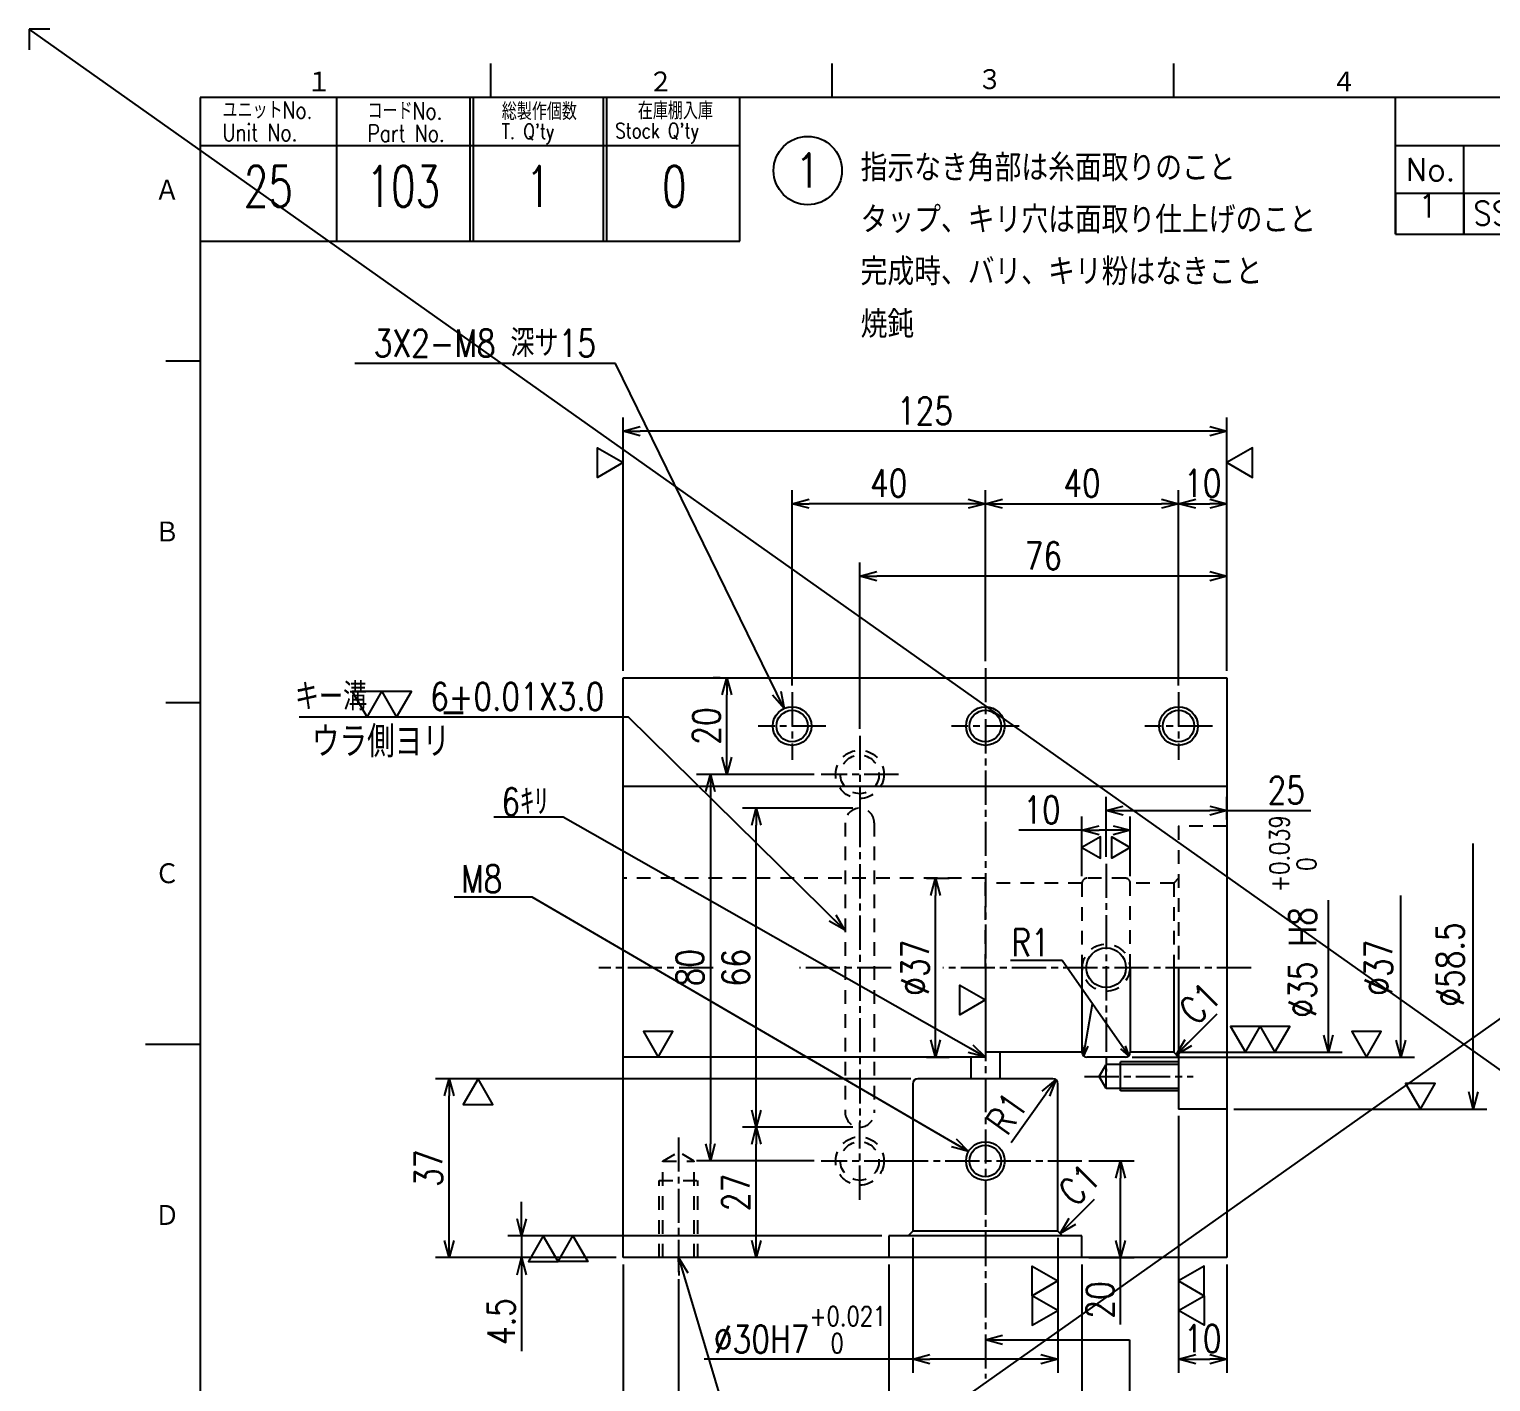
# Model space of a CAD drawing. Extents: x 0 to 1442, y 0 to 840.
# Drawn here: x 0 to 302.5, y 560.2 to 840 of the extents above; entities that cross this region are included whole.
import ezdxf
from ezdxf.enums import TextEntityAlignment as Align

# ---------------------------------------------------------------- set-up
doc = ezdxf.new("R2010")
doc.units = 0
doc.header["$LTSCALE"] = 1.4142
doc.linetypes.add('GEN7A', pattern=[7.5, 5, -0.75, 1, -0.75])
doc.linetypes.add('HIDDEN2', pattern=[3.5, 2, -1.5])
doc.layers.get('0').update_dxf_attribs({"linetype": 'CONTINUOUS'})
doc.layers.get('DEFPOINTS').update_dxf_attribs({"linetype": 'CONTINUOUS'})
for name, color, linetype in [('2', 5, 'CONTINUOUS'), ('4', 3, 'CONTINUOUS'), ('5', 3, 'CONTINUOUS'), ('6', 52, 'CONTINUOUS'), ('7A', 4, 'GEN7A'), ('8', 1, 'CONTINUOUS'), ('9', 3, 'HIDDEN2'), ('RAHM2', 1, 'CONTINUOUS'), ('RAHM3', 52, 'CONTINUOUS')]:
    doc.layers.add(name, color=color, linetype=linetype)
doc.styles.add('DIMENSION', font='monotxt.shx', dxfattribs={"bigfont": 'bigfont.shx'})
doc.styles.get("Standard").update_dxf_attribs({"font": 'romans.shx', "width": 0.8, "bigfont": 'extfont.shx'})
doc.dimstyles.new('GEN-ISO', dxfattribs={"dimscale": 1.41421, "dimtxt": 4, "dimasz": 2.5, "dimexe": 2, "dimexo": 1, "dimgap": 1, "dimtad": 3, "dimdec": 3, "dimrnd": 0.001, "dimdsep": 46, "dimtxsty": 'Standard', "dimblk": 'OPEN30', "dimcen": 0, "dimclrt": 52, "dimadec": 0, "dimazin": 0, "dimtp": 0.1, "dimtm": 0.1, "dimtfac": 0.6, "dimtdec": 3, "dimtmove": 0, "dimatfit": 3, "dimldrblk": 'OPEN30', "dimfxl": 1, "dimarcsym": 0})
doc.dimstyles.new('GEN-ISO$4', dxfattribs={"dimscale": 1.41421, "dimtxt": 4, "dimasz": 2.5, "dimexe": 2, "dimexo": 1, "dimgap": 1, "dimtad": 3, "dimdec": 3, "dimrnd": 0.001, "dimdsep": 46, "dimtxsty": 'Standard', "dimblk": 'OPEN30', "dimcen": 0, "dimclrt": 52, "dimadec": 0, "dimazin": 0, "dimtp": 0.1, "dimtm": 0.1, "dimtfac": 0.6, "dimtdec": 3, "dimtmove": 0, "dimatfit": 3, "dimldrblk": 'OPEN30', "dimfxl": 1, "dimarcsym": 0})

# ---------------------------------------------------------------- blocks, each defined once
blk = doc.blocks.new('1A3ﾌﾞﾋﾝ')
at = {"layer": 'RAHM2', "color": 5, "linetype": 'Continuous'}
for p, q in [((3, 297), (0, 297)), ((0, 297), (0, 294)), ((67.5, 292), (67.5, 287)), ((117.5, 292), (117.5, 287)), ((167.5, 292), (167.5, 287)), ((410, 287), (25, 287)), ((25, 287), (25, 10)), ((104, 266), (104, 287)), ((25, 266), (64.5, 266)), ((64.5, 266), (104, 266)), ((20, 248.5), (25, 248.5)), ((20, 198.5), (25, 198.5)), ((17, 148.5), (25, 148.5))]:
    blk.add_line(p, q, dxfattribs=at)
at = {"layer": 'RAHM2', "color": 7, "linetype": 'Continuous'}
for p, q in [((45, 287), (45, 266)), ((64.5, 287), (64.5, 266)), ((65, 287), (65, 266)), ((84, 287), (84, 266)), ((84.5, 287), (84.5, 266)), ((200, 267), (200, 287)), ((25, 280), (64.5, 280)), ((64.5, 280), (104, 280)), ((200, 280), (304, 280)), ((210, 267), (210, 280)), ((200, 273), (410, 273)), ((200, 267), (410, 267))]:
    blk.add_line(p, q, dxfattribs=at)
at = {"layer": 'RAHM2', "color": 5, "linetype": 'Continuous'}
blk.add_text('３', height=3.31, dxfattribs=at).set_placement((140.6, 289.58), align=Align.MIDDLE)
for s, p in [('１', (40.6, 287.58)), ('２', (90.6, 287.58)), ('４', (190.6, 287.58)), ('Ａ', (18.36, 271.74)), ('Ｂ', (18.36, 221.74)), ('Ｃ', (18.36, 171.74)), ('Ｄ', (18.36, 121.74))]:
    blk.add_text(s, height=3.31, dxfattribs=at).set_placement(p)
at = {"layer": 'RAHM2', "color": 7, "linetype": 'Continuous', "width": 0.8}
for s, height, p in [('ユニットNo.', 2.5, (28.29, 283.92)), ('コードNo.', 2.5, (49.52, 283.81)), ('総製作個数', 2.5, (69.17, 283.72)), ('在庫棚入庫', 2.5, (89.08, 283.82)), ('Unit No.', 2.5, (28.29, 280.64)), ('Part No.', 2.5, (49.52, 280.53)), ("T. Q'ty", 2.2, (69.17, 280.96)), ("Stock Q'ty", 2.2, (85.8, 281.06))]:
    blk.add_text(s, height=height, dxfattribs=at).set_placement(p)
at = {"layer": 'RAHM2', "color": 7, "linetype": 'Continuous'}
blk.add_text('No.', height=3.311, dxfattribs=at).set_placement((201.5, 274.82))
at = {"layer": 'RAHM2', "color": 5, "linetype": 'Continuous', "width": 0.7}
for tag, p in [('HEADER3', (35, 274.01)), ('HEADER4', (54.75, 274)), ('HEADER15', (74.49, 274)), ('HEADER16', (94.43, 274))]:
    blk.add_attdef(tag, text='', height=6, dxfattribs=at).set_placement(p, align=Align.MIDDLE)
at = {"layer": 'RAHM2', "color": 7, "linetype": 'Continuous'}
blk.add_attdef('HEADER5', text='', height=2.5, dxfattribs=at).set_placement((63.69, 267.1), align=Align.BOTTOM_RIGHT)
for tag, height, width, p in [('HEADER1', 5, 0.9, (359.12, 40.15)), ('HEADER7', 5, 0.8, (174.38, 35.8)), ('GEN-TITLE-SCA', 4, 0.85, (261.79, 35.85)), ('HEADER2', 6, 0.9, (358.89, 31.68)), ('HEADER11', 3.2, 0.63, (46.91, 19.38)), ('HEADER9', 3.33, 0.8, (71.4, 19.2)), ('HEADER10', 3.5, 0.8, (92.57, 19.22)), ('HEADER14', 3.31, 0.8, (126.54, 12.82))]:
    blk.add_attdef(tag, text='', height=height, dxfattribs=dict(at, width=width)).set_placement(p, align=Align.MIDDLE)
at = {"layer": 'RAHM2', "color": 7, "linetype": 'Continuous', "width": 0.8}
blk.add_attdef('GEN-TITLE-DAT', text='', height=3.5, dxfattribs=at).set_placement((275.35, 34.1), align=Align.BOTTOM_LEFT)
at = {"layer": 'RAHM2', "color": 5, "linetype": 'Continuous'}
blk.add_attdef('HEADER6', text='', height=5.8, dxfattribs=at).set_placement((207.09, 13.03), align=Align.BOTTOM_RIGHT)
at = {"layer": 'RAHM2', "color": 5, "linetype": 'Continuous', "style": 'DIMENSION', "width": 1.2}
for tag, p in [('HEADER13', (213.56, 11.75)), ('HEADER12', (247.26, 11.72)), ('GEN-TITLE-DWG', (316.79, 11.74))]:
    blk.add_attdef(tag, text='', height=7.02, dxfattribs=at).set_placement(p, align=Align.BOTTOM_LEFT)
blk.add_attdef('HEADER8', text='', height=7.02, dxfattribs=at).set_placement((406.69, 11.71), align=Align.BOTTOM_RIGHT)
blk = doc.blocks.new('STDBUHIN')
at = {"color": 7}
for p, q in [((0, 0), (0, -6)), ((10, 0), (10, -6)), ((38, 0), (38, -6)), ((91, 0), (91, -6)), ((104, 0), (104, -6)), ((132, 0), (132, -6)), ((160, 0), (160, -6)), ((0, -6), (210, -6))]:
    blk.add_line(p, q, dxfattribs=at)
at = {"layer": 'RAHM3', "color": 7, "width": 0.9}
for tag, p in [('1GENST', (4.710911, -4.609434)), ('4GENST', (96.434633, -4.658422)), ('5GENST', (118, -4.729)), ('6GENST', (146, -4.729))]:
    blk.add_attdef(tag, text='', height=3.5, dxfattribs=at).set_placement(p, align=Align.BOTTOM_CENTER)
at = {"layer": 'RAHM3', "color": 7}
for tag, p, width in [('2GENST', (11.373533, -4.658422), 0.8), ('3GENST', (41.070972, -4.658422), 0.8), ('7GENST', (162.759538, -4.671383), 0.9)]:
    blk.add_attdef(tag, p, '', height=3.5, dxfattribs=dict(at, width=width))
blk = doc.blocks.new('_Open30')
at = {"color": 0, "linetype": 'ByBlock', "lineweight": -2}
for p, q in [((-1, 0.268), (0, 0)), ((0, 0), (-1, -0.268)), ((0, 0), (-1, 0))]:
    blk.add_line(p, q, dxfattribs=at)
blk = doc.blocks.new('*D63')
at = {"layer": '5', "color": 0, "lineweight": -2, "transparency": 16777216}
for p, q in [((162.51, 685.87), (138.16, 685.87)), ((140.99, 682.33), (140.99, 609.4)), ((162.51, 605.87), (138.16, 605.87))]:
    blk.add_line(p, q, dxfattribs=at)
at = {"layer": 'DEFPOINTS', "color": 0, "transparency": 16777216}
for p in [(163.92, 685.87), (140.99, 605.87), (163.92, 605.87)]:
    blk.add_point(p, dxfattribs=at)
at = {"layer": '5', "color": 0, "lineweight": -2, "transparency": 16777216, "xscale": 3.535525, "yscale": 3.535525, "zscale": 3.535525}
for p, rotation in [((140.99, 685.87), 90), ((140.99, 605.87), 270)]:
    blk.add_blockref('_Open30', p, dxfattribs=dict(at, rotation=rotation))
at = {"layer": '5', "color": 52, "transparency": 16777216, "insert": (136.74, 645.87), "char_height": 5.657, "attachment_point": 5, "rotation": 90}
blk.add_mtext('80', dxfattribs=at)
blk = doc.blocks.new('*D64')
at = {"layer": '5', "color": 0, "lineweight": -2, "transparency": 16777216}
for p, q in [((122.92, 584.45), (122.92, 547.04)), ((134.42, 581.45), (134.42, 547.04)), ((122.92, 549.87), (103.41, 549.87)), ((130.88, 549.87), (126.46, 549.87))]:
    blk.add_line(p, q, dxfattribs=at)
at = {"layer": 'DEFPOINTS', "color": 0, "transparency": 16777216}
for p in [(122.92, 585.87), (134.42, 582.87), (122.92, 549.87)]:
    blk.add_point(p, dxfattribs=at)
at = {"layer": '5', "color": 0, "lineweight": -2, "transparency": 16777216, "xscale": 3.535525, "yscale": 3.535525, "zscale": 3.535525, "rotation": 180}
blk.add_blockref('_Open30', (122.92, 549.87), dxfattribs=at)
at = {"layer": '5', "color": 0, "lineweight": -2, "transparency": 16777216, "xscale": 3.535525, "yscale": 3.535525, "zscale": 3.535525}
blk.add_blockref('_Open30', (134.42, 549.87), dxfattribs=at)
at = {"layer": '5', "color": 52, "transparency": 16777216, "insert": (111.4, 554.11), "char_height": 5.657, "attachment_point": 5}
blk.add_mtext('11.5', dxfattribs=at)
blk = doc.blocks.new('*D65')
at = {"layer": '5', "color": 0, "lineweight": -2, "transparency": 16777216}
for p, q in [((182.51, 622.87), (84.09, 622.87)), ((86.92, 589.4), (86.92, 619.33)), ((121.51, 585.87), (84.09, 585.87))]:
    blk.add_line(p, q, dxfattribs=at)
at = {"layer": 'DEFPOINTS', "color": 0, "transparency": 16777216}
for p in [(86.92, 622.87), (183.92, 622.87), (122.92, 585.87)]:
    blk.add_point(p, dxfattribs=at)
at = {"layer": '5', "color": 0, "lineweight": -2, "transparency": 16777216, "xscale": 3.535525, "yscale": 3.535525, "zscale": 3.535525}
for p, rotation in [((86.92, 622.87), 90), ((86.92, 585.87), 270)]:
    blk.add_blockref('_Open30', p, dxfattribs=dict(at, rotation=rotation))
at = {"layer": '5', "color": 52, "transparency": 16777216, "insert": (82.68, 604.37), "char_height": 5.657, "attachment_point": 5, "rotation": 90}
blk.add_mtext('37', dxfattribs=at)
blk = doc.blocks.new('*D66')
at = {"layer": '5', "color": 0, "lineweight": -2, "transparency": 16777216}
for p, q in [((101.92, 593.9), (101.92, 597.44)), ((176.51, 590.37), (99.09, 590.37)), ((101.92, 590.37), (101.92, 585.87)), ((121.51, 585.87), (99.09, 585.87)), ((101.92, 582.33), (101.92, 566.49))]:
    blk.add_line(p, q, dxfattribs=at)
at = {"layer": 'DEFPOINTS', "color": 0, "transparency": 16777216}
for p in [(177.92, 590.37), (101.92, 585.87), (122.92, 585.87)]:
    blk.add_point(p, dxfattribs=at)
at = {"layer": '5', "color": 0, "lineweight": -2, "transparency": 16777216, "xscale": 3.535525, "yscale": 3.535525, "zscale": 3.535525}
for p, rotation in [((101.92, 590.37), 270), ((101.92, 585.87), 90)]:
    blk.add_blockref('_Open30', p, dxfattribs=dict(at, rotation=rotation))
at = {"layer": '5', "color": 52, "transparency": 16777216, "insert": (97.68, 572.64), "char_height": 5.657, "attachment_point": 5, "rotation": 90}
blk.add_mtext('4.5', dxfattribs=at)
blk = doc.blocks.new('*D67')
at = {"layer": '5', "color": 0, "lineweight": -2, "transparency": 16777216}
for p, q in [((237.92, 615.2), (237.92, 562.04)), ((247.92, 584.45), (247.92, 562.04)), ((241.46, 564.87), (244.38, 564.87))]:
    blk.add_line(p, q, dxfattribs=at)
at = {"layer": 'DEFPOINTS', "color": 0, "transparency": 16777216}
for p in [(237.92, 616.62), (247.92, 585.87), (247.92, 564.87)]:
    blk.add_point(p, dxfattribs=at)
at = {"layer": '5', "color": 0, "lineweight": -2, "transparency": 16777216, "xscale": 3.535525, "yscale": 3.535525, "zscale": 3.535525, "rotation": 180}
blk.add_blockref('_Open30', (237.92, 564.87), dxfattribs=at)
at = {"layer": '5', "color": 0, "lineweight": -2, "transparency": 16777216, "xscale": 3.535525, "yscale": 3.535525, "zscale": 3.535525}
blk.add_blockref('_Open30', (247.92, 564.87), dxfattribs=at)
at = {"layer": '5', "color": 52, "transparency": 16777216, "insert": (242.92, 569.11), "char_height": 5.657, "attachment_point": 5}
blk.add_mtext('10', dxfattribs=at)
blk = doc.blocks.new('*D68')
at = {"layer": '5', "color": 0, "lineweight": -2, "transparency": 16777216}
for p, q in [((177.92, 584.45), (177.92, 547.04)), ((217.92, 584.45), (217.92, 547.04)), ((214.38, 549.87), (181.46, 549.87))]:
    blk.add_line(p, q, dxfattribs=at)
at = {"layer": 'DEFPOINTS', "color": 0, "transparency": 16777216}
for p in [(177.92, 585.87), (217.92, 585.87), (177.92, 549.87)]:
    blk.add_point(p, dxfattribs=at)
at = {"layer": '5', "color": 0, "lineweight": -2, "transparency": 16777216, "xscale": 3.535525, "yscale": 3.535525, "zscale": 3.535525, "rotation": 180}
blk.add_blockref('_Open30', (177.92, 549.87), dxfattribs=at)
at = {"layer": '5', "color": 0, "lineweight": -2, "transparency": 16777216, "xscale": 3.535525, "yscale": 3.535525, "zscale": 3.535525}
blk.add_blockref('_Open30', (217.92, 549.87), dxfattribs=at)
at = {"layer": '5', "color": 52, "transparency": 16777216, "insert": (197.92, 554.11), "char_height": 5.657, "attachment_point": 5}
blk.add_mtext('%%C40', dxfattribs=at)
blk = doc.blocks.new('*D69')
at = {"layer": '5', "color": 0, "lineweight": -2, "transparency": 16777216}
for p, q in [((182.92, 589.95), (182.92, 562.04)), ((212.92, 589.95), (212.92, 562.04)), ((182.92, 564.87), (139.74, 564.87)), ((209.38, 564.87), (186.46, 564.87))]:
    blk.add_line(p, q, dxfattribs=at)
at = {"layer": 'DEFPOINTS', "color": 0, "transparency": 16777216}
for p in [(182.92, 591.37), (212.92, 591.37), (182.92, 564.87)]:
    blk.add_point(p, dxfattribs=at)
at = {"layer": '5', "color": 0, "lineweight": -2, "transparency": 16777216, "xscale": 3.535525, "yscale": 3.535525, "zscale": 3.535525, "rotation": 180}
blk.add_blockref('_Open30', (182.92, 564.87), dxfattribs=at)
at = {"layer": '5', "color": 0, "lineweight": -2, "transparency": 16777216, "xscale": 3.535525, "yscale": 3.535525, "zscale": 3.535525}
blk.add_blockref('_Open30', (212.92, 564.87), dxfattribs=at)
at = {"layer": '5', "color": 52, "transparency": 16777216, "insert": (159.56, 570.95), "char_height": 5.6568, "attachment_point": 5}
blk.add_mtext('%%C30H7\\H4;\\S+0.021^   0;', dxfattribs=at)
blk = doc.blocks.new('*D70')
at = {"layer": '5', "color": 0, "lineweight": -2, "transparency": 16777216}
blk.add_line((203.26, 609.7), (210.45, 619.8), dxfattribs=at)
at = {"layer": 'DEFPOINTS', "color": 0, "transparency": 16777216}
for p in [(211.92, 621.87), (212.5, 622.68)]:
    blk.add_point(p, dxfattribs=at)
at = {"layer": '5', "color": 0, "lineweight": -2, "transparency": 16777216, "xscale": 3.535525, "yscale": 3.535525, "zscale": 3.535525, "rotation": 54.57584092727492}
blk.add_blockref('_Open30', (212.5, 622.68), dxfattribs=at)
at = {"layer": '5', "color": 52, "transparency": 16777216, "insert": (202.37, 615.77), "char_height": 5.657, "attachment_point": 5, "rotation": 54.5758}
blk.add_mtext('R1', dxfattribs=at)
blk = doc.blocks.new('*D41')
at = {"layer": '5', "color": 0, "lineweight": -2, "transparency": 16777216}
for p, q in [((122.92, 707.28), (122.92, 759.7)), ((247.92, 707.28), (247.92, 759.7)), ((244.38, 756.87), (126.46, 756.87))]:
    blk.add_line(p, q, dxfattribs=at)
at = {"layer": 'DEFPOINTS', "color": 0, "transparency": 16777216}
for p in [(122.92, 756.87), (122.92, 705.87), (247.92, 705.87)]:
    blk.add_point(p, dxfattribs=at)
at = {"layer": '5', "color": 0, "lineweight": -2, "transparency": 16777216, "xscale": 3.535525, "yscale": 3.535525, "zscale": 3.535525, "rotation": 180}
blk.add_blockref('_Open30', (122.92, 756.87), dxfattribs=at)
at = {"layer": '5', "color": 0, "lineweight": -2, "transparency": 16777216, "xscale": 3.535525, "yscale": 3.535525, "zscale": 3.535525}
blk.add_blockref('_Open30', (247.92, 756.87), dxfattribs=at)
at = {"layer": '5', "color": 52, "transparency": 16777216, "insert": (185.42, 761.11), "char_height": 5.657, "attachment_point": 5}
blk.add_mtext('125', dxfattribs=at)
blk = doc.blocks.new('*D42')
at = {"layer": '5', "color": 0, "lineweight": -2, "transparency": 16777216}
for p, q in [((171.92, 695.28), (171.92, 729.7)), ((247.92, 707.28), (247.92, 729.7)), ((244.38, 726.87), (175.46, 726.87))]:
    blk.add_line(p, q, dxfattribs=at)
at = {"layer": 'DEFPOINTS', "color": 0, "transparency": 16777216}
for p in [(171.92, 726.87), (247.92, 705.87), (171.92, 693.87)]:
    blk.add_point(p, dxfattribs=at)
at = {"layer": '5', "color": 0, "lineweight": -2, "transparency": 16777216, "xscale": 3.535525, "yscale": 3.535525, "zscale": 3.535525, "rotation": 180}
blk.add_blockref('_Open30', (171.92, 726.87), dxfattribs=at)
at = {"layer": '5', "color": 0, "lineweight": -2, "transparency": 16777216, "xscale": 3.535525, "yscale": 3.535525, "zscale": 3.535525}
blk.add_blockref('_Open30', (247.92, 726.87), dxfattribs=at)
at = {"layer": '5', "color": 52, "transparency": 16777216, "insert": (209.92, 731.11), "char_height": 5.657, "attachment_point": 5}
blk.add_mtext('76', dxfattribs=at)
blk = doc.blocks.new('*D43')
at = {"layer": '5', "color": 0, "lineweight": -2, "transparency": 16777216}
for p, q in [((217.92, 664.78), (217.92, 677.12)), ((227.92, 664.78), (227.92, 677.12)), ((217.92, 674.29), (204.88, 674.29)), ((224.38, 674.29), (221.46, 674.29))]:
    blk.add_line(p, q, dxfattribs=at)
at = {"layer": 'DEFPOINTS', "color": 0, "transparency": 16777216}
for p in [(217.92, 674.29), (217.92, 663.37), (227.92, 663.37)]:
    blk.add_point(p, dxfattribs=at)
at = {"layer": '5', "color": 0, "lineweight": -2, "transparency": 16777216, "xscale": 3.535525, "yscale": 3.535525, "zscale": 3.535525, "rotation": 180}
blk.add_blockref('_Open30', (217.92, 674.29), dxfattribs=at)
at = {"layer": '5', "color": 0, "lineweight": -2, "transparency": 16777216, "xscale": 3.535525, "yscale": 3.535525, "zscale": 3.535525}
blk.add_blockref('_Open30', (227.92, 674.29), dxfattribs=at)
at = {"layer": '5', "color": 52, "transparency": 16777216, "insert": (209.63, 678.53), "char_height": 5.657, "attachment_point": 5}
blk.add_mtext('10', dxfattribs=at)
blk = doc.blocks.new('*D44')
at = {"layer": '5', "color": 0, "lineweight": -2, "transparency": 16777216}
for p, q in [((222.92, 668.78), (222.92, 681.2)), ((247.92, 676.53), (247.92, 681.2)), ((226.46, 678.37), (244.38, 678.37)), ((247.92, 678.37), (265.29, 678.37))]:
    blk.add_line(p, q, dxfattribs=at)
at = {"layer": 'DEFPOINTS', "color": 0, "transparency": 16777216}
for p in [(222.92, 678.37), (247.92, 675.12), (222.92, 667.37)]:
    blk.add_point(p, dxfattribs=at)
at = {"layer": '5', "color": 0, "lineweight": -2, "transparency": 16777216, "xscale": 3.535525, "yscale": 3.535525, "zscale": 3.535525, "rotation": 180}
blk.add_blockref('_Open30', (222.92, 678.37), dxfattribs=at)
at = {"layer": '5', "color": 0, "lineweight": -2, "transparency": 16777216, "xscale": 3.535525, "yscale": 3.535525, "zscale": 3.535525}
blk.add_blockref('_Open30', (247.92, 678.37), dxfattribs=at)
at = {"layer": '5', "color": 52, "transparency": 16777216, "insert": (260.21, 682.61), "char_height": 5.657, "attachment_point": 5}
blk.add_mtext('25', dxfattribs=at)
blk = doc.blocks.new('*D45')
at = {"layer": '5', "color": 0, "lineweight": -2, "transparency": 16777216}
for p, q in [((197.92, 709.28), (197.92, 744.7)), ((237.92, 704.28), (237.92, 744.7)), ((201.46, 741.87), (234.38, 741.87))]:
    blk.add_line(p, q, dxfattribs=at)
at = {"layer": 'DEFPOINTS', "color": 0, "transparency": 16777216}
for p in [(237.92, 741.87), (197.92, 707.87), (237.92, 702.87)]:
    blk.add_point(p, dxfattribs=at)
at = {"layer": '5', "color": 0, "lineweight": -2, "transparency": 16777216, "xscale": 3.535525, "yscale": 3.535525, "zscale": 3.535525, "rotation": 180}
blk.add_blockref('_Open30', (197.92, 741.87), dxfattribs=at)
at = {"layer": '5', "color": 0, "lineweight": -2, "transparency": 16777216, "xscale": 3.535525, "yscale": 3.535525, "zscale": 3.535525}
blk.add_blockref('_Open30', (237.92, 741.87), dxfattribs=at)
at = {"layer": '5', "color": 52, "transparency": 16777216, "insert": (217.92, 746.11), "char_height": 5.657, "attachment_point": 5}
blk.add_mtext('40', dxfattribs=at)
blk = doc.blocks.new('*D46')
at = {"layer": '5', "color": 0, "lineweight": -2, "transparency": 16777216}
for p, q in [((237.92, 704.28), (237.92, 744.7)), ((247.92, 707.28), (247.92, 744.7)), ((241.46, 741.87), (244.38, 741.87))]:
    blk.add_line(p, q, dxfattribs=at)
at = {"layer": 'DEFPOINTS', "color": 0, "transparency": 16777216}
for p in [(247.92, 741.87), (247.92, 705.87), (237.92, 702.87)]:
    blk.add_point(p, dxfattribs=at)
at = {"layer": '5', "color": 0, "lineweight": -2, "transparency": 16777216, "xscale": 3.535525, "yscale": 3.535525, "zscale": 3.535525, "rotation": 180}
blk.add_blockref('_Open30', (237.92, 741.87), dxfattribs=at)
at = {"layer": '5', "color": 0, "lineweight": -2, "transparency": 16777216, "xscale": 3.535525, "yscale": 3.535525, "zscale": 3.535525}
blk.add_blockref('_Open30', (247.92, 741.87), dxfattribs=at)
at = {"layer": '5', "color": 52, "transparency": 16777216, "insert": (242.92, 746.11), "char_height": 5.657, "attachment_point": 5}
blk.add_mtext('10', dxfattribs=at)
blk = doc.blocks.new('*D47')
at = {"layer": '5', "color": 0, "lineweight": -2, "transparency": 16777216}
for p, q in [((157.92, 704.28), (157.92, 744.7)), ((197.92, 709.28), (197.92, 744.7)), ((194.38, 741.87), (161.46, 741.87))]:
    blk.add_line(p, q, dxfattribs=at)
at = {"layer": 'DEFPOINTS', "color": 0, "transparency": 16777216}
for p in [(157.92, 741.87), (197.92, 707.87), (157.92, 702.87)]:
    blk.add_point(p, dxfattribs=at)
at = {"layer": '5', "color": 0, "lineweight": -2, "transparency": 16777216, "xscale": 3.535525, "yscale": 3.535525, "zscale": 3.535525, "rotation": 180}
blk.add_blockref('_Open30', (157.92, 741.87), dxfattribs=at)
at = {"layer": '5', "color": 0, "lineweight": -2, "transparency": 16777216, "xscale": 3.535525, "yscale": 3.535525, "zscale": 3.535525}
blk.add_blockref('_Open30', (197.92, 741.87), dxfattribs=at)
at = {"layer": '5', "color": 52, "transparency": 16777216, "insert": (177.92, 746.11), "char_height": 5.657, "attachment_point": 5}
blk.add_mtext('40', dxfattribs=at)
blk = doc.blocks.new('*D48')
at = {"layer": '5', "color": 0, "lineweight": -2, "transparency": 16777216}
for p, q in [((143.01, 705.87), (141.59, 705.87)), ((144.42, 689.4), (144.42, 702.33)), ((162.51, 685.87), (141.59, 685.87))]:
    blk.add_line(p, q, dxfattribs=at)
at = {"layer": 'DEFPOINTS', "color": 0, "transparency": 16777216}
for p in [(144.42, 705.87), (144.42, 705.87), (163.92, 685.87)]:
    blk.add_point(p, dxfattribs=at)
at = {"layer": '5', "color": 0, "lineweight": -2, "transparency": 16777216, "xscale": 3.535525, "yscale": 3.535525, "zscale": 3.535525}
for p, rotation in [((144.42, 705.87), 90), ((144.42, 685.87), 270)]:
    blk.add_blockref('_Open30', p, dxfattribs=dict(at, rotation=rotation))
at = {"layer": '5', "color": 52, "transparency": 16777216, "insert": (140.18, 695.87), "char_height": 5.657, "attachment_point": 5, "rotation": 90}
blk.add_mtext('20', dxfattribs=at)
blk = doc.blocks.new('GENBALLOON1')
blk.add_circle((0, 0), 5)
at = {"flags": 1}
blk.add_attdef('GEN_PARENT', text='', height=2.5, dxfattribs=at).set_placement((0, 0), align=Align.MIDDLE)
blk.add_attdef('REF_NO', text='', height=3.5).set_placement((0, 0), align=Align.MIDDLE)
at = {"color": 7, "flags": 1}
for tag, p in [('5GENINF', (6.43, 0.96)), ('6GENINF', (6.43, 0.63)), ('7GENINF', (6.43, 0.3)), ('8GENINF', (6.43, -0.04)), ('9GENINF', (6.43, -0.37)), ('3GENINF', (6.43, -2.34)), ('10GENINF', (6.43, -0.7)), ('11GENINF', (6.43, -1)), ('12GENINF', (6.43, -1.34)), ('13GENINF', (6.43, -1.67)), ('14GENINF', (6.43, -2)), ('4GENINF', (6.43, -2.67)), ('15GENINF', (6.43, -3)), ('16GENINF', (6.43, -3.34)), ('17GENINF', (6.43, -3.7)), ('18GENINF', (6.43, -4.04)), ('19GENINF', (6.43, -4.37)), ('20GENINF', (6.43, -4.7)), ('21GENINF', (6.43, -5.04)), ('22GENINF', (6.43, -5.37))]:
    blk.add_attdef(tag, p, '', height=0.2, dxfattribs=at)
blk = doc.blocks.new('*D49')
at = {"layer": '5', "color": 0, "lineweight": -2, "transparency": 16777216}
for p, q in [((185.77, 664.37), (190.43, 664.37)), ((187.6, 630.9), (187.6, 660.83)), ((185.77, 627.37), (190.43, 627.37))]:
    blk.add_line(p, q, dxfattribs=at)
at = {"layer": 'DEFPOINTS', "color": 0, "transparency": 16777216}
for p in [(184.36, 664.37), (187.6, 664.37), (184.36, 627.37)]:
    blk.add_point(p, dxfattribs=at)
at = {"layer": '5', "color": 0, "lineweight": -2, "transparency": 16777216, "xscale": 3.535525, "yscale": 3.535525, "zscale": 3.535525}
for p, rotation in [((187.6, 664.37), 90), ((187.6, 627.37), 270)]:
    blk.add_blockref('_Open30', p, dxfattribs=dict(at, rotation=rotation))
at = {"layer": '5', "color": 52, "transparency": 16777216, "insert": (183.36, 645.87), "char_height": 5.657, "attachment_point": 5, "rotation": 90}
blk.add_mtext('%%C37', dxfattribs=at)
blk = doc.blocks.new('*D50')
at = {"layer": '5', "color": 0, "lineweight": -2, "transparency": 16777216}
for p, q in [((170.51, 612.87), (147.68, 612.87)), ((150.51, 589.4), (150.51, 609.33)), ((154.64, 585.87), (147.68, 585.87))]:
    blk.add_line(p, q, dxfattribs=at)
at = {"layer": 'DEFPOINTS', "color": 0, "transparency": 16777216}
for p in [(150.51, 612.87), (171.92, 612.87), (156.05, 585.87)]:
    blk.add_point(p, dxfattribs=at)
at = {"layer": '5', "color": 0, "lineweight": -2, "transparency": 16777216, "xscale": 3.535525, "yscale": 3.535525, "zscale": 3.535525}
for p, rotation in [((150.51, 612.87), 90), ((150.51, 585.87), 270)]:
    blk.add_blockref('_Open30', p, dxfattribs=dict(at, rotation=rotation))
at = {"layer": '5', "color": 52, "transparency": 16777216, "insert": (146.27, 599.37), "char_height": 5.657, "attachment_point": 5, "rotation": 90}
blk.add_mtext('27', dxfattribs=at)
blk = doc.blocks.new('*D51')
at = {"layer": '5', "color": 0, "lineweight": -2, "transparency": 16777216}
for p, q in [((170.51, 678.87), (147.68, 678.87)), ((150.51, 616.4), (150.51, 675.33)), ((170.51, 612.87), (147.68, 612.87))]:
    blk.add_line(p, q, dxfattribs=at)
at = {"layer": 'DEFPOINTS', "color": 0, "transparency": 16777216}
for p in [(150.51, 678.87), (171.92, 678.87), (171.92, 612.87)]:
    blk.add_point(p, dxfattribs=at)
at = {"layer": '5', "color": 0, "lineweight": -2, "transparency": 16777216, "xscale": 3.535525, "yscale": 3.535525, "zscale": 3.535525}
for p, rotation in [((150.51, 678.87), 90), ((150.51, 612.87), 270)]:
    blk.add_blockref('_Open30', p, dxfattribs=dict(at, rotation=rotation))
at = {"layer": '5', "color": 52, "transparency": 16777216, "insert": (146.27, 645.87), "char_height": 5.657, "attachment_point": 5, "rotation": 90}
blk.add_mtext('66', dxfattribs=at)
blk = doc.blocks.new('*D52')
at = {"layer": '5', "color": 0, "lineweight": -2, "transparency": 16777216}
for p, q in [((219.33, 605.87), (228.74, 605.87)), ((225.91, 589.4), (225.91, 602.33)), ((219.33, 585.87), (228.74, 585.87)), ((225.91, 572.04), (225.91, 585.87))]:
    blk.add_line(p, q, dxfattribs=at)
at = {"layer": 'DEFPOINTS', "color": 0, "transparency": 16777216}
for p in [(217.92, 605.87), (225.91, 605.87), (217.92, 585.87)]:
    blk.add_point(p, dxfattribs=at)
at = {"layer": '5', "color": 0, "lineweight": -2, "transparency": 16777216, "xscale": 3.535525, "yscale": 3.535525, "zscale": 3.535525}
for p, rotation in [((225.91, 605.87), 90), ((225.91, 585.87), 270)]:
    blk.add_blockref('_Open30', p, dxfattribs=dict(at, rotation=rotation))
at = {"layer": '5', "color": 52, "transparency": 16777216, "insert": (221.66, 577.12), "char_height": 5.657, "attachment_point": 5, "rotation": 90}
blk.add_mtext('20', dxfattribs=at)

msp = doc.modelspace()

# ---------------------------------------------------------------- linework, layer by layer
at = {"layer": '2'}
for p, q in [((122.9195, 585.8677), (122.9195, 705.8677)), ((122.9195, 705.8677), (247.9195, 705.8677)), ((247.9195, 705.8677), (247.9195, 585.8677)), ((247.9195, 683.3677), (122.9195, 683.3677)), ((197.9195, 645.8677), (197.9195, 627.3677)), ((217.9195, 645.8677), (217.9195, 628.3677)), ((227.9195, 645.8677), (227.9195, 628.3677)), ((236.9195, 645.8677), (236.9195, 628.3677)), ((237.9195, 645.8677), (237.9195, 616.6177)), ((197.9195, 627.3677), (122.9195, 627.3677)), ((194.9195, 627.3677), (194.9195, 622.8677)), ((217.9195, 628.3677), (197.9195, 628.3677)), ((200.9195, 628.3677), (200.9195, 622.8677)), ((226.9195, 627.3677), (218.9195, 627.3677)), ((236.9195, 628.3677), (227.9195, 628.3677)), ((237.9195, 627.3677), (236.9195, 628.3677)), ((221.4762, 623.3677), (222.9195, 625.8677)), ((222.9195, 620.8677), (221.4762, 623.3677)), ((237.9195, 625.8677), (222.9195, 625.8677)), ((222.9195, 620.8677), (222.9195, 625.8677)), ((182.9195, 621.8677), (182.9195, 591.3677)), ((211.9195, 622.8677), (183.9195, 622.8677)), ((212.9195, 591.3677), (212.9195, 621.8677)), ((237.9195, 620.8677), (222.9195, 620.8677)), ((247.9195, 616.6177), (237.9195, 616.6177)), ((217.9195, 590.3677), (177.9195, 590.3677)), ((177.9195, 590.3677), (177.9195, 585.8677)), ((182.9195, 591.3677), (181.9195, 590.3677)), ((212.9195, 591.3677), (182.9195, 591.3677)), ((212.9195, 591.3677), (213.9195, 590.3677)), ((217.9195, 585.8677), (217.9195, 590.3677)), ((247.9195, 585.8677), (122.9195, 585.8677))]:
    msp.add_line(p, q, dxfattribs=at)
for centre, radius in [((157.9195, 695.8677), 3.25), ((197.9195, 695.8677), 3.25), ((237.9195, 695.8677), 3.25), ((222.9195, 645.8677), 4.1), ((197.9195, 605.8677), 3.25)]:
    msp.add_circle(centre, radius, dxfattribs=at)
for centre, start, end in [((218.9195, 628.3677), 180, 270), ((226.9195, 628.3677), 270, 0), ((183.9195, 621.8677), 90, 180), ((211.9195, 621.8677), 0, 90)]:
    msp.add_arc(centre, 1, start, end, dxfattribs=at)
msp.add_point((237.9195, 623.3677), dxfattribs=at)
at = {"layer": '4'}
for p, q in [((213.8358, 647.356), (203.1315, 647.356)), ((237.9195, 626.3677), (225.9195, 626.3677)), ((225.9195, 620.3677), (225.9195, 626.3677)), ((237.9195, 620.3677), (225.9195, 620.3677))]:
    msp.add_line(p, q, dxfattribs=at)
for centre in [(157.9195, 695.8677), (197.9195, 695.8677), (237.9195, 695.8677), (197.9195, 605.8677)]:
    msp.add_circle(centre, 4, dxfattribs=at)
at = {"layer": '5'}
for p, q in [((121.376, 770.9025), (67.4145, 770.9025)), ((110.5264, 677.0425), (96.188, 677.0425)), ((104.1202, 660.4504), (87.9835, 660.4504)), ((228.3337, 627.3677), (286.7475, 627.3677)), ((238.3337, 628.3677), (271.7475, 628.3677)), ((249.3337, 616.6177), (301.7475, 616.6177))]:
    msp.add_line(p, q, dxfattribs=at)
at = {"layer": '7A'}
for p, q in [((197.9195, 707.8677), (197.9195, 560.8431)), ((157.9195, 702.8677), (157.9195, 688.8677)), ((237.9195, 702.8677), (237.9195, 688.8677)), ((164.9195, 695.8677), (150.9195, 695.8677)), ((204.9195, 695.8677), (190.9195, 695.8677)), ((244.9195, 695.8677), (230.9195, 695.8677)), ((171.9195, 693.8677), (171.9195, 677.8677)), ((179.9195, 685.8677), (163.9195, 685.8677)), ((171.9195, 677.8677), (171.9195, 613.8677)), ((222.9195, 667.3677), (222.9195, 624.3677)), ((141.5911, 645.8677), (117.9195, 645.8677)), ((178.4234, 645.8677), (159.4785, 645.8677)), ((252.9195, 645.8677), (189.1512, 645.8677)), ((218.4762, 623.3677), (240.9195, 623.3677)), ((171.9195, 597.8677), (171.9195, 613.8677)), ((134.4195, 610.7441), (134.4195, 582.8677)), ((179.9195, 605.8677), (163.9195, 605.8677)), ((217.9195, 605.8677), (177.9195, 605.8677))]:
    msp.add_line(p, q, dxfattribs=at)
at = {"layer": '8'}
for p, q in [((0, 420.0204), (593.9682, 840.0407)), ((593.9682, 420.0204), (0, 840.0407))]:
    msp.add_line(p, q, dxfattribs=at)
for points in [[(122.9195, 750.3718), (117.6163, 747.3101), (117.6163, 753.4336), (122.9195, 750.3718)], [(247.9195, 750.3718), (253.2228, 747.3101), (253.2228, 753.4336), (247.9195, 750.3718)], [(69.9302, 697.7186), (72.9919, 703.0218), (66.8684, 703.0218), (69.9302, 697.7186)], [(76.0536, 697.7186), (79.1154, 703.0218), (72.9919, 703.0218), (76.0536, 697.7186)], [(217.9195, 670.7207), (221.7228, 668.525), (221.7228, 672.9164)], [(227.9195, 670.7207), (224.1163, 668.525), (224.1163, 672.9164)], [(197.9195, 639.1851), (192.6163, 636.1234), (192.6163, 642.2469), (197.9195, 639.1851)], [(130.1843, 627.3677), (133.2461, 632.671), (127.1226, 632.671), (130.1843, 627.3677)], [(251.7473, 628.3677), (254.809, 633.671), (248.6855, 633.671), (251.7473, 628.3677)], [(257.8708, 628.3677), (260.9325, 633.671), (254.809, 633.671), (257.8708, 628.3677)], [(276.8204, 627.3677), (279.8822, 632.671), (273.7587, 632.671), (276.8204, 627.3677)], [(92.9195, 622.8677), (89.8578, 617.5645), (95.9813, 617.5645), (92.9195, 622.8677)], [(287.9683, 616.6177), (291.0301, 621.921), (284.9066, 621.921), (287.9683, 616.6177)], [(106.4195, 590.3677), (103.3578, 585.0645), (109.4813, 585.0645), (106.4195, 590.3677)], [(112.543, 590.3677), (115.6048, 585.0645), (109.4813, 585.0645), (112.543, 590.3677)], [(212.9195, 581.0515), (207.6163, 577.9898), (207.6163, 584.1133), (212.9195, 581.0515)], [(237.9195, 581.0515), (243.2228, 577.9898), (243.2228, 584.1133), (237.9195, 581.0515)], [(212.9195, 574.928), (207.6163, 577.9898), (207.6163, 571.8663), (212.9195, 574.928)], [(237.9195, 574.928), (243.2228, 577.9898), (243.2228, 571.8663), (237.9195, 574.928)]]:
    msp.add_lwpolyline(points, close=True, dxfattribs=at)
at = {"layer": '9'}
for p, q in [((168.9195, 675.8677), (168.9195, 615.8677)), ((174.9195, 675.8677), (174.9195, 615.8677)), ((237.9195, 675.1177), (237.9195, 645.8677)), ((247.9195, 675.1177), (237.9195, 675.1177)), ((197.9195, 664.3677), (122.9195, 664.3677)), ((197.9195, 645.8677), (197.9195, 664.3677)), ((217.9195, 663.3677), (197.9195, 663.3677)), ((217.9195, 663.3677), (217.9195, 645.8677)), ((226.9195, 664.3677), (218.9195, 664.3677)), ((227.9195, 645.8677), (227.9195, 663.3677)), ((236.9195, 663.3677), (227.9195, 663.3677)), ((237.9195, 664.3677), (236.9195, 663.3677)), ((236.9195, 663.3677), (236.9195, 645.8677)), ((131.1695, 605.8677), (134.4195, 607.7441)), ((131.1695, 605.8677), (137.6695, 605.8677)), ((131.1695, 585.8677), (131.1695, 605.8677)), ((137.6695, 605.8677), (134.4195, 607.7441)), ((137.6695, 585.8677), (137.6695, 605.8677)), ((130.4195, 601.8677), (138.4195, 601.8677)), ((130.4195, 585.8677), (130.4195, 601.8677)), ((138.4195, 585.8677), (138.4195, 601.8677))]:
    msp.add_line(p, q, dxfattribs=at)
for centre, radius in [((171.9195, 685.8677), 5), ((171.9195, 685.8677), 4), ((222.9195, 645.8677), 4.9), ((171.9195, 605.8677), 5), ((171.9195, 605.8677), 4)]:
    msp.add_circle(centre, radius, dxfattribs=at)
for centre, radius, start, end in [((171.9195, 675.8677), 3, 0, 180), ((218.9195, 663.3677), 1, 90, 180), ((226.9195, 663.3677), 1, 0, 90), ((171.9195, 615.8677), 3, 180, 0)]:
    msp.add_arc(centre, radius, start, end, dxfattribs=at)

# ---------------------------------------------------------------- block references
at = {"layer": '2'}
ref = msp.add_blockref('1A3ﾌﾞﾋﾝ', (0, 420.0204), dxfattribs=dict(at, xscale=1.41421, yscale=1.41421, zscale=1.41421))
ref.add_attrib('HEADER3', '25', dxfattribs={"layer": 'RAHM2', "color": 5, "linetype": 'Continuous', "height": 8.48526, "width": 0.7}).set_placement((49.5029, 807.5237), align=Align.MIDDLE)
ref.add_attrib('HEADER4', '103', dxfattribs={"layer": 'RAHM2', "color": 5, "linetype": 'Continuous', "height": 8.48526, "width": 0.7}).set_placement((77.4336, 807.5139), align=Align.MIDDLE)
ref.add_attrib('HEADER15', '1', dxfattribs={"layer": 'RAHM2', "color": 5, "linetype": 'Continuous', "height": 8.4853, "width": 0.7}).set_placement((105.3431, 807.5139), align=Align.MIDDLE)
ref.add_attrib('HEADER16', '0', dxfattribs={"layer": 'RAHM2', "color": 5, "linetype": 'Continuous', "height": 8.4853, "width": 0.7}).set_placement((133.5448, 807.5139), align=Align.MIDDLE)
at = {"layer": '5'}
ref = msp.add_blockref('GENBALLOON1', (161.1559, 810.8075), dxfattribs=dict(at, xscale=1.41421, yscale=1.41421, zscale=1.41421))
ref.add_attrib('REF_NO', '1', dxfattribs={"color": 7, "height": 7.071, "width": 0.9}).set_placement((161.1559, 810.8075), align=Align.MIDDLE_CENTER)
at = {"layer": 'RAHM2'}
ref = msp.add_blockref('STDBUHIN', (282.8421, 806.0997), dxfattribs=dict(at, xscale=1.41421, yscale=1.41421, zscale=1.41421))
ref.add_attrib('1GENST', '1', dxfattribs={"layer": 'RAHM3', "color": 7, "height": 4.9497, "width": 0.9}).set_placement((289.5043, 799.581), align=Align.BOTTOM_CENTER)
ref.add_attrib('2GENST', 'SS400', (298.9266, 799.5117), dxfattribs={"layer": 'RAHM3', "color": 7, "height": 4.94974, "width": 0.9})
ref.add_attrib('3GENST', '95X125x130', (340.925, 799.5117), dxfattribs={"layer": 'RAHM3', "color": 7, "height": 4.94974, "width": 0.9})
ref.add_attrib('5GENST', '12.0', dxfattribs={"layer": 'RAHM3', "color": 7, "height": 4.94974, "width": 0.9}).set_placement((449.7188, 799.4119), align=Align.BOTTOM_CENTER)
ref.add_attrib('6GENST', '7.0', dxfattribs={"layer": 'RAHM3', "color": 7, "height": 4.94974, "width": 0.9}).set_placement((489.3167, 799.4119), align=Align.BOTTOM_CENTER)

# ---------------------------------------------------------------- texts
at = {"color": 52, "linetype": 'ByBlock', "char_height": 5.65684, "attachment_point": 5, "rotation": 90}
for s, insert in [('%%C35 H8 \\H4;\\S+0.039^   0;', (261.585, 656.4639)), ('%%C58.5', (294.1419, 646.5241)), ('%%C37', (279.3336, 645.8711))]:
    msp.add_mtext(s, dxfattribs=dict(at, insert=insert))
at = {"layer": '5', "color": 52, "char_height": 5.65684}
for s, insert, attachment_point in [('3X2-M8 深サ15', (71.3037, 775.0749), 4), ('キー溝 \u3000\u30006+0.01X3.0', (119.0712, 701.9526), 6), ('6ｷﾘ', (97.731, 680.1917), 4), ('M8', (89.3971, 664.2305), 4)]:
    msp.add_mtext(s, dxfattribs=dict(at, insert=insert, attachment_point=attachment_point))
at = {"layer": '6'}
for s, height, width, p in [('指示なき角部は糸面取りのこと', 5.6, 0.9, (172.1024, 808.566)), ('タップ、キリ穴は面取り仕上げのこと', 5.6, 0.9, (172.1024, 797.814)), ('完成時、バリ、キリ粉はなきこと', 5.6, 0.9, (172.1024, 787.062)), ('焼鈍', 5.6, 0.9, (172.1024, 776.1825)), ('ウラ側ヨリ', 6.5, 0.8, (58.5057, 689.3737)), ('R1', 5.6, 0.8, (203.3209, 648.2792))]:
    msp.add_text(s, height=height, dxfattribs=dict(at, width=width)).set_placement(p)
at = {"layer": '6', "text_generation_flag": 2, "width": 0.8}
msp.add_text('-', height=6.5, dxfattribs=at).set_placement((90.7145, 695.7844))
at = {"layer": '6', "width": 0.8}
for p in [(241.4948, 633.7382), (216.5249, 596.2198)]:
    msp.add_text('C1', height=5.6, rotation=45, dxfattribs=at).set_placement(p)

# ---------------------------------------------------------------- dimensions: what is measured, and where the dimension line sits
at = {"layer": '5'}
for base, p1, p2, picture, middle in [((122.9195, 756.8677), (247.9195, 705.8677), (122.9195, 705.8677), '*D41', (185.4195, 761.1104)), ((157.9195, 741.8677), (197.9195, 707.8677), (157.9195, 702.8677), '*D47', (177.9195, 746.1104)), ((237.9195, 741.8677), (197.9195, 707.8677), (237.9195, 702.8677), '*D45', (217.9195, 746.1104)), ((247.9195, 741.8677), (237.9195, 702.8677), (247.9195, 705.8677), '*D46', (242.9195, 746.1104)), ((171.9195, 726.8677), (247.9195, 705.8677), (171.9195, 693.8677), '*D42', (209.9195, 731.1104)), ((247.9195, 564.8677), (237.9195, 616.6177), (247.9195, 585.8677), '*D67', (242.9195, 569.1104)), ((122.9195, 549.8677), (134.4195, 582.8677), (122.9195, 585.8677), '*D64', (111.3971, 554.1104))]:
    dim = msp.add_linear_dim(base=base, p1=p1, p2=p2, dimstyle='GEN-ISO', dxfattribs=at)
    dim.commit()
    dim.dimension.update_dxf_attribs({"geometry": picture, "text_midpoint": middle})
for base, p1, p2, angle, picture, middle in [((144.4195, 705.8677), (163.9195, 685.8677), (144.4195, 705.8677), 270, '*D48', (140.1769, 695.8677)), ((140.9858, 605.8677), (163.9195, 685.8677), (163.9195, 605.8677), 270, '*D63', (136.7432, 645.8677)), ((150.5116, 678.8677), (171.9195, 612.8677), (171.9195, 678.8677), 90, '*D51', (146.269, 645.8677)), ((86.9195, 622.8677), (122.9195, 585.8677), (183.9195, 622.8677), 270, '*D65', (82.6769, 604.3677)), ((150.5116, 612.8677), (156.0548, 585.8677), (171.9195, 612.8677), 90, '*D50', (146.269, 599.3677)), ((101.9195, 585.8677), (177.9195, 590.3677), (122.9195, 585.8677), 270, '*D66', (97.6769, 572.6415))]:
    dim = msp.add_linear_dim(base=base, p1=p1, p2=p2, angle=angle, dimstyle='GEN-ISO', dxfattribs=at)
    dim.commit()
    dim.dimension.update_dxf_attribs({"geometry": picture, "text_midpoint": middle})
for base, p1, p2, picture, middle in [((222.9195, 678.3677), (247.9195, 675.1177), (222.9195, 667.3677), '*D44', (260.2078, 678.3677)), ((217.9195, 674.287), (227.9195, 663.3677), (217.9195, 663.3677), '*D43', (209.6296, 674.287))]:
    dim = msp.add_linear_dim(base=base, p1=p1, p2=p2, dimstyle='GEN-ISO', dxfattribs=at)
    dim.commit()
    dim.dimension.update_dxf_attribs({"geometry": picture, "text_midpoint": middle, "dimtype": 160})
for base, p1, p2, override, picture, middle in [((187.6036, 664.3677), (184.3579, 627.3677), (184.3579, 664.3677), {"dimpost": '%%C<>'}, '*D49', (187.6036, 645.8677)), ((225.9073, 605.8677), (217.9195, 585.8677), (217.9195, 605.8677), {"dimtmove": 1}, '*D52', (230.6344, 577.1224))]:
    dim = msp.add_linear_dim(base=base, p1=p1, p2=p2, angle=90, dimstyle='GEN-ISO', override=override, dxfattribs=at)
    dim.commit()
    dim.dimension.update_dxf_attribs({"geometry": picture, "text_midpoint": middle, "dimtype": 160})
dim = msp.add_radius_dim(center=(211.9195, 621.8677), mpoint=(212.4992, 622.6826), dimstyle='GEN-ISO$4', dxfattribs=at)
dim.commit()
dim.dimension.update_dxf_attribs({"geometry": '*D70', "text_midpoint": (205.8322, 613.3096), "dimtype": 164})
for base, p1, p2, text, picture, middle in [((182.9195, 564.8677), (212.9195, 591.3677), (182.9195, 591.3677), '%%C<>H7\\H4;\\S+0.021^   0;', '*D69', (159.5627, 570.9486)), ((177.9195, 549.8677), (217.9195, 585.8677), (177.9195, 585.8677), '%%C<>', '*D68', (197.9195, 554.1104))]:
    dim = msp.add_linear_dim(base=base, p1=p1, p2=p2, text=text, dimstyle='GEN-ISO', dxfattribs=at)
    dim.commit()
    dim.dimension.update_dxf_attribs({"geometry": picture, "text_midpoint": middle})

# ---------------------------------------------------------------- leaders
for points in [[(156.2565, 699.5057), (121.376, 770.9025)], [(197.9195, 627.3677), (110.5264, 677.0425)], [(298.9195, 616.6177), (298.9195, 671.5822)], [(194.4495, 607.8574), (104.1202, 660.4504)], [(268.9195, 628.3677), (268.9195, 659.8322)], [(283.9195, 627.3677), (283.9195, 660.8322)], [(237.4195, 627.8677), (245.9048, 636.353)], [(213.4195, 590.8677), (220.4906, 597.9388)], [(134.4195, 585.8677), (149.1841, 536.381)]]:
    msp.add_leader(points, dimstyle='GEN-ISO', dxfattribs=at)
at = {"layer": '5', "annotation_type": 0, "has_hookline": 1, "hookline_direction": 1, "text_width": 63.2058}
msp.add_leader([(168.795, 653.6655), (124.021, 697.71), (120.4854, 697.71)], dimstyle='GEN-ISO', dxfattribs=at)
at = {"layer": '5'}
for points, override in [([(227.6266, 627.6606), (213.8358, 647.356)], {"dimasz": 1.5}), ([(218.2124, 627.6606), (220.1062, 638.4009)], {"dimasz": 1.5}), ([(197.9195, 568.8787), (227.7918, 568.8787), (227.7918, 542.7289)], {"dimgap": 1, "dimtad": 0})]:
    msp.add_leader(points, dimstyle='GEN-ISO', override=override, dxfattribs=at)

doc.saveas('drawing.dxf')
